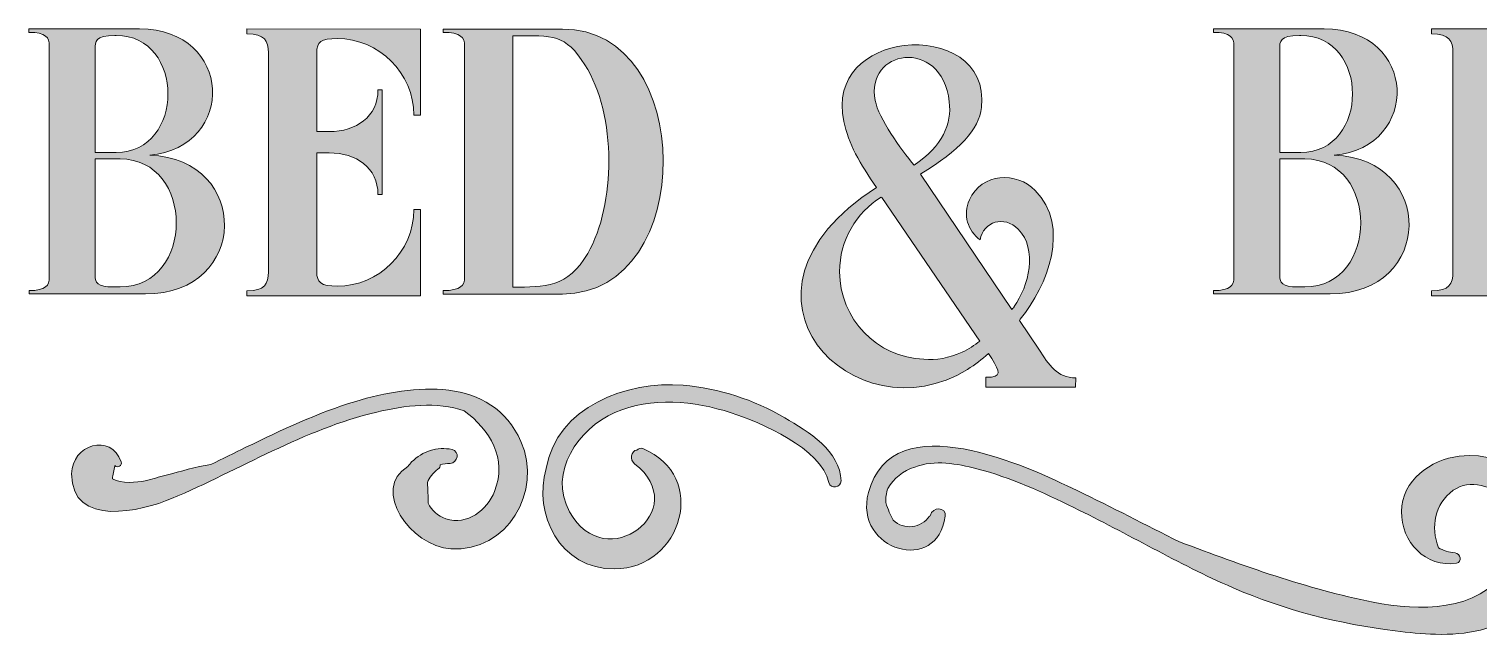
# Model space of a CAD drawing. Header units: inches. Extents: x 64 to 1016, y -813 to -268.
# Drawn here: x 103.7 to 518.8, y -811.9 to -638.3 of the extents above; entities that cross this region are included whole.
import ezdxf

# ---------------------------------------------------------------- set-up
doc = ezdxf.new("R2010")
doc.units = ezdxf.units.IN
doc.header["$MEASUREMENT"] = 0
doc.layers.add('Layer 1', color=7, linetype='Continuous')

# ---------------------------------------------------------------- blocks, each defined once
blk = doc.blocks.new('block 4')
at = {"layer": 'Layer 1', "true_color": 0x0c283d}
h = blk.add_hatch(color=158, dxfattribs=at)
h.dxf.hatch_style = 2
edge = h.paths.add_edge_path()
edge.add_spline(control_points=[(109.49, -709.37), (109.49, -709.37), (109.49, -643.11), (109.49, -643.11), (109.49, -640.73), (108.51, -639.25), (103.67, -639.25), (103.67, -639.25), (103.67, -638.27), (103.67, -638.27), (103.67, -638.27), (135.32, -638.27), (135.32, -638.27), (162.18, -638.27), (163.15, -672.01), (138.24, -674.46), (167.18, -675.51), (166.78, -714.2), (137.02, -714.2), (137.02, -714.2), (103.68, -714.2), (103.68, -714.2), (103.68, -714.2), (103.68, -713.23), (103.68, -713.23), (108.51, -713.23), (109.49, -711.74), (109.49, -709.37)], knot_values=[0, 0, 0, 0, 1, 1, 1, 2, 2, 2, 3, 3, 3, 4, 4, 4, 5, 5, 5, 6, 6, 6, 7, 7, 7, 8, 8, 8, 9, 9, 9, 9], degree=3, periodic=1)
edge = h.paths.add_edge_path()
edge.add_spline(control_points=[(128.61, -673.63), (148.4, -673.63), (148.4, -640.11), (128.61, -640.11), (128.61, -640.11), (128.29, -640.11), (128.29, -640.11), (122.52, -640.11), (122.6, -641.92), (122.6, -643.97), (122.6, -643.97), (122.6, -673.63), (122.6, -673.63), (122.6, -673.63), (128.61, -673.63), (128.61, -673.63)], knot_values=[0, 0, 0, 0, 1, 1, 1, 2, 2, 2, 3, 3, 3, 4, 4, 4, 5, 5, 5, 5], degree=3, periodic=1)
edge = h.paths.add_edge_path()
edge.add_spline(control_points=[(126.28, -712.2), (126.28, -712.2), (129.76, -712.2), (129.76, -712.2), (151.18, -712.2), (151.18, -675.5), (129.76, -675.5), (129.76, -675.5), (122.6, -675.5), (122.6, -675.5), (122.6, -675.5), (122.6, -708.43), (122.6, -708.43), (122.6, -710.21), (122.55, -711.8), (126.28, -712.2)], knot_values=[0, 0, 0, 0, 1, 1, 1, 2, 2, 2, 3, 3, 3, 4, 4, 4, 5, 5, 5, 5], degree=3, periodic=1)
h = blk.add_hatch(color=158, dxfattribs=at)
h.dxf.hatch_style = 2
edge = h.paths.add_edge_path()
edge.add_spline(control_points=[(215.74, -638.28), (215.74, -638.28), (215.74, -663.01), (215.74, -663.01), (215.74, -663.01), (213.84, -663.01), (213.84, -663.01), (213.84, -663.01), (213.84, -662.95), (213.84, -662.95), (213.84, -650.89), (203.97, -641.02), (191.9, -641.02), (187.31, -641.02), (186.06, -641.97), (186.06, -645.08), (186.06, -645.08), (186.06, -667.67), (186.06, -667.67), (186.06, -667.67), (189.63, -667.67), (189.63, -667.67), (197.3, -667.67), (203.58, -663.42), (203.58, -655.74), (203.58, -655.74), (203.58, -655.71), (203.58, -655.71), (203.58, -655.71), (204.79, -655.71), (204.79, -655.71), (204.79, -655.71), (204.79, -685.73), (204.79, -685.73), (204.79, -685.73), (203.58, -685.73), (203.58, -685.73), (203.58, -685.73), (203.58, -685.7), (203.58, -685.7), (203.58, -678.02), (197.3, -673.77), (189.63, -673.77), (189.63, -673.77), (186.06, -673.77), (186.06, -673.77), (186.06, -673.77), (186.06, -707.9), (186.06, -707.9), (186.06, -710.84), (187.31, -711.96), (191.9, -711.96), (203.97, -711.96), (213.84, -702.09), (213.84, -690.03), (213.84, -690.03), (213.84, -689.98), (213.84, -689.98), (213.84, -689.98), (215.74, -689.98), (215.74, -689.98), (215.74, -689.98), (215.74, -714.71), (215.74, -714.71), (215.74, -714.71), (166.08, -714.71), (166.08, -714.71), (166.08, -714.71), (166.08, -713.33), (166.08, -713.33), (171.18, -713.33), (172.21, -711.25), (172.21, -707.9), (172.21, -707.9), (172.21, -645.08), (172.21, -645.08), (172.21, -641.73), (171.18, -639.65), (166.08, -639.65), (166.08, -639.65), (166.08, -638.27), (166.08, -638.27), (166.08, -638.27), (215.74, -638.28), (215.74, -638.28)], knot_values=[0, 0, 0, 0, 1, 1, 1, 2, 2, 2, 3, 3, 3, 4, 4, 4, 5, 5, 5, 6, 6, 6, 7, 7, 7, 8, 8, 8, 9, 9, 9, 10, 10, 10, 11, 11, 11, 12, 12, 12, 13, 13, 13, 14, 14, 14, 15, 15, 15, 16, 16, 16, 17, 17, 17, 18, 18, 18, 19, 19, 19, 20, 20, 20, 21, 21, 21, 22, 22, 22, 23, 23, 23, 24, 24, 24, 25, 25, 25, 26, 26, 26, 27, 27, 27, 28, 28, 28, 28], degree=3, periodic=1)
h = blk.add_hatch(color=158, dxfattribs=at)
h.dxf.hatch_style = 2
edge = h.paths.add_edge_path()
edge.add_spline(control_points=[(228.37, -709.37), (228.37, -709.37), (228.37, -643.11), (228.37, -643.11), (228.37, -640.74), (227.34, -639.25), (222.24, -639.25), (222.24, -639.25), (222.24, -638.28), (222.24, -638.28), (222.24, -638.28), (256.39, -638.28), (256.39, -638.28), (275.54, -638.28), (285.17, -657.05), (285.27, -675.93), (285.38, -695.02), (275.75, -714.21), (256.39, -714.21), (256.39, -714.21), (242.09, -714.21), (242.09, -714.21), (242.09, -714.21), (222.24, -714.21), (222.24, -714.21), (222.24, -714.21), (222.24, -713.23), (222.24, -713.23), (227.34, -713.23), (228.37, -711.75), (228.37, -709.37)], knot_values=[0, 0, 0, 0, 1, 1, 1, 2, 2, 2, 3, 3, 3, 4, 4, 4, 5, 5, 5, 6, 6, 6, 7, 7, 7, 8, 8, 8, 9, 9, 9, 10, 10, 10, 10], degree=3, periodic=1)
edge = h.paths.add_edge_path()
edge.add_spline(control_points=[(242.22, -712.23), (251.22, -712.23), (258, -712.39), (263.63, -702.59), (267.7, -695.49), (269.72, -685.7), (269.68, -675.93), (269.63, -665.75), (267.35, -655.6), (262.83, -648.57), (257.09, -639.63), (254.06, -640.23), (242.22, -640.23), (242.22, -640.23), (242.22, -712.23), (242.22, -712.23)], knot_values=[0, 0, 0, 0, 1, 1, 1, 2, 2, 2, 3, 3, 3, 4, 4, 4, 5, 5, 5, 5], degree=3, periodic=1)
h = blk.add_hatch(color=158, dxfattribs=at)
h.dxf.hatch_style = 2
edge = h.paths.add_edge_path()
edge.add_spline(control_points=[(448.63, -709.37), (448.63, -709.37), (448.63, -643.11), (448.63, -643.11), (448.63, -640.73), (447.65, -639.25), (442.82, -639.25), (442.82, -639.25), (442.82, -638.27), (442.82, -638.27), (442.82, -638.27), (474.46, -638.27), (474.46, -638.27), (501.32, -638.27), (502.29, -672.01), (477.38, -674.46), (506.33, -675.51), (505.92, -714.2), (476.16, -714.2), (476.16, -714.2), (442.82, -714.2), (442.82, -714.2), (442.82, -714.2), (442.82, -713.23), (442.82, -713.23), (447.65, -713.23), (448.63, -711.74), (448.63, -709.37)], knot_values=[0, 0, 0, 0, 1, 1, 1, 2, 2, 2, 3, 3, 3, 4, 4, 4, 5, 5, 5, 6, 6, 6, 7, 7, 7, 8, 8, 8, 9, 9, 9, 9], degree=3, periodic=1)
edge = h.paths.add_edge_path()
edge.add_spline(control_points=[(467.75, -673.63), (487.54, -673.63), (487.54, -640.11), (467.75, -640.11), (467.75, -640.11), (467.43, -640.11), (467.43, -640.11), (461.67, -640.11), (461.75, -641.92), (461.75, -643.97), (461.75, -643.97), (461.75, -673.63), (461.75, -673.63), (461.75, -673.63), (467.75, -673.63), (467.75, -673.63)], knot_values=[0, 0, 0, 0, 1, 1, 1, 2, 2, 2, 3, 3, 3, 4, 4, 4, 5, 5, 5, 5], degree=3, periodic=1)
edge = h.paths.add_edge_path()
edge.add_spline(control_points=[(465.43, -712.2), (465.43, -712.2), (468.9, -712.2), (468.9, -712.2), (490.32, -712.2), (490.32, -675.5), (468.9, -675.5), (468.9, -675.5), (461.75, -675.5), (461.75, -675.5), (461.75, -675.5), (461.75, -708.43), (461.75, -708.43), (461.75, -710.21), (461.69, -711.8), (465.43, -712.2)], knot_values=[0, 0, 0, 0, 1, 1, 1, 2, 2, 2, 3, 3, 3, 4, 4, 4, 5, 5, 5, 5], degree=3, periodic=1)
h = blk.add_hatch(color=158, dxfattribs=at)
h.dxf.hatch_style = 2
edge = h.paths.add_edge_path()
edge.add_spline(control_points=[(511.35, -707.9), (511.35, -707.9), (511.35, -645.08), (511.35, -645.08), (511.35, -641.73), (510.32, -639.65), (505.22, -639.65), (505.22, -639.65), (505.22, -638.27), (505.22, -638.27), (505.22, -638.27), (538.62, -638.27), (538.62, -638.27), (564.2, -638.27), (567.54, -668.8), (548.64, -678.89), (547.55, -679.47), (546.17, -680.02), (544.66, -680.5), (544.66, -680.5), (544.87, -680.5), (544.87, -680.5), (544.87, -680.5), (559.49, -707.9), (559.49, -707.9), (561.58, -711.14), (563.47, -713.33), (569.55, -713.33), (569.55, -713.33), (569.55, -714.71), (569.55, -714.71), (569.55, -714.71), (542.51, -714.71), (542.51, -714.71), (542.51, -714.71), (542.51, -713.33), (542.51, -713.33), (545.94, -713.33), (546.36, -710.98), (544.59, -707.9), (544.59, -707.9), (530.58, -682.56), (530.58, -682.56), (530.58, -682.56), (525.2, -682.56), (525.2, -682.56), (525.2, -682.56), (525.2, -702.62), (525.2, -702.62), (525.2, -702.62), (525.2, -708.31), (525.2, -708.31), (525.21, -711.03), (525.4, -713.34), (531.2, -713.34), (531.2, -713.34), (531.2, -714.71), (531.2, -714.71), (531.2, -714.71), (505.22, -714.71), (505.22, -714.71), (505.22, -714.71), (505.22, -713.34), (505.22, -713.34), (510.32, -713.34), (511.35, -711.25), (511.35, -707.9)], knot_values=[0, 0, 0, 0, 1, 1, 1, 2, 2, 2, 3, 3, 3, 4, 4, 4, 5, 5, 5, 6, 6, 6, 7, 7, 7, 8, 8, 8, 9, 9, 9, 10, 10, 10, 11, 11, 11, 12, 12, 12, 13, 13, 13, 14, 14, 14, 15, 15, 15, 16, 16, 16, 17, 17, 17, 18, 18, 18, 19, 19, 19, 20, 20, 20, 21, 21, 21, 22, 22, 22, 22], degree=3, periodic=1)
edge = h.paths.add_edge_path()
edge.add_spline(control_points=[(531.54, -679.92), (552.42, -679.92), (552.43, -640.86), (531.54, -640.86), (531.54, -640.86), (531.2, -640.86), (531.2, -640.86), (525.12, -640.86), (525.2, -643.4), (525.2, -646.29), (525.2, -646.29), (525.2, -679.92), (525.2, -679.92), (525.2, -679.92), (531.54, -679.92), (531.54, -679.92)], knot_values=[0, 0, 0, 0, 1, 1, 1, 2, 2, 2, 3, 3, 3, 4, 4, 4, 5, 5, 5, 5], degree=3, periodic=1)
h = blk.add_hatch(color=158, dxfattribs=at)
h.dxf.hatch_style = 2
edge = h.paths.add_edge_path()
edge.add_spline(control_points=[(403.35, -738.26), (403.35, -738.26), (403.33, -740.91), (403.33, -740.91), (403.33, -740.91), (377.62, -740.91), (377.62, -740.91), (377.62, -740.91), (377.64, -738.08), (377.64, -738.08), (382.47, -738.11), (381.5, -736.5), (379.32, -732.68), (379.32, -732.68), (378.36, -731.28), (378.36, -731.28), (376.5, -732.94), (374.52, -734.47), (372.34, -735.82), (372.34, -735.82), (372.33, -735.82), (372.33, -735.82), (340.22, -755.8), (298.54, -714.46), (346.35, -683.67), (341.51, -676.93), (338.3, -671.08), (336.94, -664.75), (334.13, -651.64), (343.79, -644.28), (354.27, -643.02), (365.59, -641.67), (377.86, -647.43), (376.38, -660.78), (375.69, -667.04), (369.99, -673.09), (359.03, -679.82), (359.03, -679.82), (358.92, -679.91), (358.92, -679.91), (358.92, -679.91), (385.07, -718.61), (385.07, -718.61), (385.07, -718.61), (385.28, -718.39), (385.28, -718.39), (385.42, -718.24), (385.56, -718.07), (385.71, -717.89), (385.71, -717.89), (385.68, -717.81), (385.68, -717.81), (389.91, -711.97), (392.53, -701.36), (386.91, -695.63), (382.97, -691.61), (376.74, -693.4), (376.02, -698.72), (372.4, -696.11), (371, -691.47), (372.9, -687.26), (376.46, -679.42), (386.42, -679.07), (391.78, -684.55), (401.87, -694.85), (395.38, -711.79), (387.47, -721.45), (387.47, -721.45), (387.21, -721.77), (387.21, -721.77), (387.21, -721.77), (392.78, -730.01), (392.78, -730.01), (392.78, -730.01), (392.77, -730.01), (392.77, -730.01), (395.71, -734.57), (398.01, -738.23), (403.35, -738.26)], knot_values=[0, 0, 0, 0, 1, 1, 1, 2, 2, 2, 3, 3, 3, 4, 4, 4, 5, 5, 5, 6, 6, 6, 7, 7, 7, 8, 8, 8, 9, 9, 9, 10, 10, 10, 11, 11, 11, 12, 12, 12, 13, 13, 13, 14, 14, 14, 15, 15, 15, 16, 16, 16, 17, 17, 17, 18, 18, 18, 19, 19, 19, 20, 20, 20, 21, 21, 21, 22, 22, 22, 23, 23, 23, 24, 24, 24, 25, 25, 25, 26, 26, 26, 26], degree=3, periodic=1)
edge = h.paths.add_edge_path()
edge.add_spline(control_points=[(375.91, -727.69), (375.91, -727.69), (347.84, -686.6), (347.84, -686.6), (347.84, -686.6), (347.64, -686.47), (347.64, -686.47), (340.5, -690.9), (335.74, -698.81), (335.74, -707.83), (335.74, -721.36), (346.44, -732.39), (359.85, -732.92), (363.37, -733.19), (367.09, -732.59), (370.82, -730.89), (372.67, -730.01), (374.35, -728.91), (375.91, -727.69)], knot_values=[0, 0, 0, 0, 1, 1, 1, 2, 2, 2, 3, 3, 3, 4, 4, 4, 5, 5, 5, 6, 6, 6, 6], degree=3, periodic=1)
edge = h.paths.add_edge_path()
edge.add_spline(control_points=[(357.11, -677.32), (365.24, -671.83), (367.89, -665.37), (367.16, -659.17), (366.04, -649.68), (359.86, -645.94), (354.41, -646.47), (349.1, -646.98), (344.48, -651.53), (345.93, -658.75), (346.96, -663.89), (353.24, -672.7), (357.11, -677.32)], knot_values=[0, 0, 0, 0, 1, 1, 1, 2, 2, 2, 3, 3, 3, 4, 4, 4, 4], degree=3, periodic=1)
at = {"layer": 'Layer 1', "lineweight": 0}
for points, knots in [([(109.49, -709.37), (109.49, -709.37), (109.49, -643.11), (109.49, -643.11), (109.49, -640.73), (108.51, -639.25), (103.67, -639.25), (103.67, -639.25), (103.67, -638.27), (103.67, -638.27), (103.67, -638.27), (135.32, -638.27), (135.32, -638.27), (162.18, -638.27), (163.15, -672.01), (138.24, -674.46), (167.18, -675.51), (166.78, -714.2), (137.02, -714.2), (137.02, -714.2), (103.68, -714.2), (103.68, -714.2), (103.68, -714.2), (103.68, -713.23), (103.68, -713.23), (108.51, -713.23), (109.49, -711.74), (109.49, -709.37)], [0, 0, 0, 0, 1, 1, 1, 2, 2, 2, 3, 3, 3, 4, 4, 4, 5, 5, 5, 6, 6, 6, 7, 7, 7, 8, 8, 8, 9, 9, 9, 9]), ([(215.74, -638.28), (215.74, -638.28), (215.74, -663.01), (215.74, -663.01), (215.74, -663.01), (213.84, -663.01), (213.84, -663.01), (213.84, -663.01), (213.84, -662.95), (213.84, -662.95), (213.84, -650.89), (203.97, -641.02), (191.9, -641.02), (187.31, -641.02), (186.06, -641.97), (186.06, -645.08), (186.06, -645.08), (186.06, -667.67), (186.06, -667.67), (186.06, -667.67), (189.63, -667.67), (189.63, -667.67), (197.3, -667.67), (203.58, -663.42), (203.58, -655.74), (203.58, -655.74), (203.58, -655.71), (203.58, -655.71), (203.58, -655.71), (204.79, -655.71), (204.79, -655.71), (204.79, -655.71), (204.79, -685.73), (204.79, -685.73), (204.79, -685.73), (203.58, -685.73), (203.58, -685.73), (203.58, -685.73), (203.58, -685.7), (203.58, -685.7), (203.58, -678.02), (197.3, -673.77), (189.63, -673.77), (189.63, -673.77), (186.06, -673.77), (186.06, -673.77), (186.06, -673.77), (186.06, -707.9), (186.06, -707.9), (186.06, -710.84), (187.31, -711.96), (191.9, -711.96), (203.97, -711.96), (213.84, -702.09), (213.84, -690.03), (213.84, -690.03), (213.84, -689.98), (213.84, -689.98), (213.84, -689.98), (215.74, -689.98), (215.74, -689.98), (215.74, -689.98), (215.74, -714.71), (215.74, -714.71), (215.74, -714.71), (166.08, -714.71), (166.08, -714.71), (166.08, -714.71), (166.08, -713.33), (166.08, -713.33), (171.18, -713.33), (172.21, -711.25), (172.21, -707.9), (172.21, -707.9), (172.21, -645.08), (172.21, -645.08), (172.21, -641.73), (171.18, -639.65), (166.08, -639.65), (166.08, -639.65), (166.08, -638.27), (166.08, -638.27), (166.08, -638.27), (215.74, -638.28), (215.74, -638.28)], [0, 0, 0, 0, 1, 1, 1, 2, 2, 2, 3, 3, 3, 4, 4, 4, 5, 5, 5, 6, 6, 6, 7, 7, 7, 8, 8, 8, 9, 9, 9, 10, 10, 10, 11, 11, 11, 12, 12, 12, 13, 13, 13, 14, 14, 14, 15, 15, 15, 16, 16, 16, 17, 17, 17, 18, 18, 18, 19, 19, 19, 20, 20, 20, 21, 21, 21, 22, 22, 22, 23, 23, 23, 24, 24, 24, 25, 25, 25, 26, 26, 26, 27, 27, 27, 28, 28, 28, 28]), ([(228.37, -709.37), (228.37, -709.37), (228.37, -643.11), (228.37, -643.11), (228.37, -640.74), (227.34, -639.25), (222.24, -639.25), (222.24, -639.25), (222.24, -638.28), (222.24, -638.28), (222.24, -638.28), (256.39, -638.28), (256.39, -638.28), (275.54, -638.28), (285.17, -657.05), (285.27, -675.93), (285.38, -695.02), (275.75, -714.21), (256.39, -714.21), (256.39, -714.21), (242.09, -714.21), (242.09, -714.21), (242.09, -714.21), (222.24, -714.21), (222.24, -714.21), (222.24, -714.21), (222.24, -713.23), (222.24, -713.23), (227.34, -713.23), (228.37, -711.75), (228.37, -709.37)], [0, 0, 0, 0, 1, 1, 1, 2, 2, 2, 3, 3, 3, 4, 4, 4, 5, 5, 5, 6, 6, 6, 7, 7, 7, 8, 8, 8, 9, 9, 9, 10, 10, 10, 10]), ([(448.63, -709.37), (448.63, -709.37), (448.63, -643.11), (448.63, -643.11), (448.63, -640.73), (447.65, -639.25), (442.82, -639.25), (442.82, -639.25), (442.82, -638.27), (442.82, -638.27), (442.82, -638.27), (474.46, -638.27), (474.46, -638.27), (501.32, -638.27), (502.29, -672.01), (477.38, -674.46), (506.33, -675.51), (505.92, -714.2), (476.16, -714.2), (476.16, -714.2), (442.82, -714.2), (442.82, -714.2), (442.82, -714.2), (442.82, -713.23), (442.82, -713.23), (447.65, -713.23), (448.63, -711.74), (448.63, -709.37)], [0, 0, 0, 0, 1, 1, 1, 2, 2, 2, 3, 3, 3, 4, 4, 4, 5, 5, 5, 6, 6, 6, 7, 7, 7, 8, 8, 8, 9, 9, 9, 9]), ([(511.35, -707.9), (511.35, -707.9), (511.35, -645.08), (511.35, -645.08), (511.35, -641.73), (510.32, -639.65), (505.22, -639.65), (505.22, -639.65), (505.22, -638.27), (505.22, -638.27), (505.22, -638.27), (538.62, -638.27), (538.62, -638.27), (564.2, -638.27), (567.54, -668.8), (548.64, -678.89), (547.55, -679.47), (546.17, -680.02), (544.66, -680.5), (544.66, -680.5), (544.87, -680.5), (544.87, -680.5), (544.87, -680.5), (559.49, -707.9), (559.49, -707.9), (561.58, -711.14), (563.47, -713.33), (569.55, -713.33), (569.55, -713.33), (569.55, -714.71), (569.55, -714.71), (569.55, -714.71), (542.51, -714.71), (542.51, -714.71), (542.51, -714.71), (542.51, -713.33), (542.51, -713.33), (545.94, -713.33), (546.36, -710.98), (544.59, -707.9), (544.59, -707.9), (530.58, -682.56), (530.58, -682.56), (530.58, -682.56), (525.2, -682.56), (525.2, -682.56), (525.2, -682.56), (525.2, -702.62), (525.2, -702.62), (525.2, -702.62), (525.2, -708.31), (525.2, -708.31), (525.21, -711.03), (525.4, -713.34), (531.2, -713.34), (531.2, -713.34), (531.2, -714.71), (531.2, -714.71), (531.2, -714.71), (505.22, -714.71), (505.22, -714.71), (505.22, -714.71), (505.22, -713.34), (505.22, -713.34), (510.32, -713.34), (511.35, -711.25), (511.35, -707.9)], [0, 0, 0, 0, 1, 1, 1, 2, 2, 2, 3, 3, 3, 4, 4, 4, 5, 5, 5, 6, 6, 6, 7, 7, 7, 8, 8, 8, 9, 9, 9, 10, 10, 10, 11, 11, 11, 12, 12, 12, 13, 13, 13, 14, 14, 14, 15, 15, 15, 16, 16, 16, 17, 17, 17, 18, 18, 18, 19, 19, 19, 20, 20, 20, 21, 21, 21, 22, 22, 22, 22]), ([(128.61, -673.63), (148.4, -673.63), (148.4, -640.11), (128.61, -640.11), (128.61, -640.11), (128.29, -640.11), (128.29, -640.11), (122.52, -640.11), (122.6, -641.92), (122.6, -643.97), (122.6, -643.97), (122.6, -673.63), (122.6, -673.63), (122.6, -673.63), (128.61, -673.63), (128.61, -673.63)], [0, 0, 0, 0, 1, 1, 1, 2, 2, 2, 3, 3, 3, 4, 4, 4, 5, 5, 5, 5]), ([(242.22, -712.23), (251.22, -712.23), (258, -712.39), (263.63, -702.59), (267.7, -695.49), (269.72, -685.7), (269.68, -675.93), (269.63, -665.75), (267.35, -655.6), (262.83, -648.57), (257.09, -639.63), (254.06, -640.23), (242.22, -640.23), (242.22, -640.23), (242.22, -712.23), (242.22, -712.23)], [0, 0, 0, 0, 1, 1, 1, 2, 2, 2, 3, 3, 3, 4, 4, 4, 5, 5, 5, 5]), ([(403.35, -738.26), (403.35, -738.26), (403.33, -740.91), (403.33, -740.91), (403.33, -740.91), (377.62, -740.91), (377.62, -740.91), (377.62, -740.91), (377.64, -738.08), (377.64, -738.08), (382.47, -738.11), (381.5, -736.5), (379.32, -732.68), (379.32, -732.68), (378.36, -731.28), (378.36, -731.28), (376.5, -732.94), (374.52, -734.47), (372.34, -735.82), (372.34, -735.82), (372.33, -735.82), (372.33, -735.82), (340.22, -755.8), (298.54, -714.46), (346.35, -683.67), (341.51, -676.93), (338.3, -671.08), (336.94, -664.75), (334.13, -651.64), (343.79, -644.28), (354.27, -643.02), (365.59, -641.67), (377.86, -647.43), (376.38, -660.78), (375.69, -667.04), (369.99, -673.09), (359.03, -679.82), (359.03, -679.82), (358.92, -679.91), (358.92, -679.91), (358.92, -679.91), (385.07, -718.61), (385.07, -718.61), (385.07, -718.61), (385.28, -718.39), (385.28, -718.39), (385.42, -718.24), (385.56, -718.07), (385.71, -717.89), (385.71, -717.89), (385.68, -717.81), (385.68, -717.81), (389.91, -711.97), (392.53, -701.36), (386.91, -695.63), (382.97, -691.61), (376.74, -693.4), (376.02, -698.72), (372.4, -696.11), (371, -691.47), (372.9, -687.26), (376.46, -679.42), (386.42, -679.07), (391.78, -684.55), (401.87, -694.85), (395.38, -711.79), (387.47, -721.45), (387.47, -721.45), (387.21, -721.77), (387.21, -721.77), (387.21, -721.77), (392.78, -730.01), (392.78, -730.01), (392.78, -730.01), (392.77, -730.01), (392.77, -730.01), (395.71, -734.57), (398.01, -738.23), (403.35, -738.26)], [0, 0, 0, 0, 1, 1, 1, 2, 2, 2, 3, 3, 3, 4, 4, 4, 5, 5, 5, 6, 6, 6, 7, 7, 7, 8, 8, 8, 9, 9, 9, 10, 10, 10, 11, 11, 11, 12, 12, 12, 13, 13, 13, 14, 14, 14, 15, 15, 15, 16, 16, 16, 17, 17, 17, 18, 18, 18, 19, 19, 19, 20, 20, 20, 21, 21, 21, 22, 22, 22, 23, 23, 23, 24, 24, 24, 25, 25, 25, 26, 26, 26, 26]), ([(467.75, -673.63), (487.54, -673.63), (487.54, -640.11), (467.75, -640.11), (467.75, -640.11), (467.43, -640.11), (467.43, -640.11), (461.67, -640.11), (461.75, -641.92), (461.75, -643.97), (461.75, -643.97), (461.75, -673.63), (461.75, -673.63), (461.75, -673.63), (467.75, -673.63), (467.75, -673.63)], [0, 0, 0, 0, 1, 1, 1, 2, 2, 2, 3, 3, 3, 4, 4, 4, 5, 5, 5, 5]), ([(357.11, -677.32), (365.24, -671.83), (367.89, -665.37), (367.16, -659.17), (366.04, -649.68), (359.86, -645.94), (354.41, -646.47), (349.1, -646.98), (344.48, -651.53), (345.93, -658.75), (346.96, -663.89), (353.24, -672.7), (357.11, -677.32)], [0, 0, 0, 0, 1, 1, 1, 2, 2, 2, 3, 3, 3, 4, 4, 4, 4]), ([(126.28, -712.2), (126.28, -712.2), (129.76, -712.2), (129.76, -712.2), (151.18, -712.2), (151.18, -675.5), (129.76, -675.5), (129.76, -675.5), (122.6, -675.5), (122.6, -675.5), (122.6, -675.5), (122.6, -708.43), (122.6, -708.43), (122.6, -710.21), (122.55, -711.8), (126.28, -712.2)], [0, 0, 0, 0, 1, 1, 1, 2, 2, 2, 3, 3, 3, 4, 4, 4, 5, 5, 5, 5]), ([(465.43, -712.2), (465.43, -712.2), (468.9, -712.2), (468.9, -712.2), (490.32, -712.2), (490.32, -675.5), (468.9, -675.5), (468.9, -675.5), (461.75, -675.5), (461.75, -675.5), (461.75, -675.5), (461.75, -708.43), (461.75, -708.43), (461.75, -710.21), (461.69, -711.8), (465.43, -712.2)], [0, 0, 0, 0, 1, 1, 1, 2, 2, 2, 3, 3, 3, 4, 4, 4, 5, 5, 5, 5]), ([(375.91, -727.69), (375.91, -727.69), (347.84, -686.6), (347.84, -686.6), (347.84, -686.6), (347.64, -686.47), (347.64, -686.47), (340.5, -690.9), (335.74, -698.81), (335.74, -707.83), (335.74, -721.36), (346.44, -732.39), (359.85, -732.92), (363.37, -733.19), (367.09, -732.59), (370.82, -730.89), (372.67, -730.01), (374.35, -728.91), (375.91, -727.69)], [0, 0, 0, 0, 1, 1, 1, 2, 2, 2, 3, 3, 3, 4, 4, 4, 5, 5, 5, 6, 6, 6, 6])]:
    blk.add_open_spline(points, degree=3, knots=knots, dxfattribs=at)
blk = doc.blocks.new('block 6')
at = {"layer": 'Layer 1', "true_color": 0x0c283d}
h = blk.add_hatch(color=158, dxfattribs=at)
h.dxf.hatch_style = 2
edge = h.paths.add_edge_path()
edge.add_spline(control_points=[(144.5, -772.83), (136.05, -776.4), (115.86, -781.37), (115.88, -765.75), (115.88, -757.41), (127.18, -753.91), (130.07, -762.32), (130.41, -763.29), (128.95, -764.22), (128.26, -763.37), (127.91, -764.81), (127.71, -766.05), (127.57, -767.15), (130.07, -768.63), (134.65, -768.24), (136.9, -767.74), (138.93, -767.29), (140.92, -766.62), (142.93, -766.11), (147.15, -765.04), (151.38, -763.66), (155.7, -763.09), (159.07, -761.46), (162.42, -759.8), (165.8, -758.14), (175.99, -753.14), (186.32, -748.25), (197.22, -744.98), (213.52, -740.07), (236.17, -737.56), (244.51, -756.49), (250.78, -770.74), (240.65, -788.19), (224.46, -787.24), (212.95, -786.57), (201.44, -770.05), (212.12, -763.64), (212.5, -763.15), (212.87, -762.7), (213.23, -762.34), (216.26, -759.25), (220.56, -757.83), (224.8, -758.77), (227.1, -759.29), (226.45, -762.62), (224.27, -762.74), (223.28, -762.8), (222.31, -762.91), (221.39, -763.15), (221.41, -763.6), (221.25, -764.08), (220.74, -764.43), (219.26, -765.46), (218.29, -766.78), (217.76, -768.2), (217.84, -770.17), (217.92, -772.14), (218, -774.13), (218.9, -776.14), (220.64, -777.84), (223.04, -778.63), (229.14, -780.58), (234.81, -776.2), (236.96, -770.76), (240.71, -761.4), (235.66, -753.06), (228.23, -747.64), (220.58, -744.99), (211.16, -746.14), (203.23, -748.03), (182.41, -752.98), (164.04, -764.57), (144.5, -772.83)], knot_values=[0, 0, 0, 0, 1, 1, 1, 2, 2, 2, 3, 3, 3, 4, 4, 4, 5, 5, 5, 6, 6, 6, 7, 7, 7, 8, 8, 8, 9, 9, 9, 10, 10, 10, 11, 11, 11, 12, 12, 12, 13, 13, 13, 14, 14, 14, 15, 15, 15, 16, 16, 16, 17, 17, 17, 18, 18, 18, 19, 19, 19, 20, 20, 20, 21, 21, 21, 22, 22, 22, 23, 23, 23, 24, 24, 24, 24], degree=3, periodic=1)
h = blk.add_hatch(color=158, dxfattribs=at)
h.dxf.hatch_style = 2
edge = h.paths.add_edge_path()
edge.add_spline(control_points=[(271.36, -792.98), (255.55, -793.12), (247.94, -777.17), (251.75, -764.25), (254.7, -746.57), (274.83, -738.98), (290.98, -740.36), (301.21, -741.23), (311.16, -744.48), (320.02, -749.67), (326.76, -753.61), (335.96, -759.21), (336.16, -767.76), (336.2, -769.72), (333.14, -770.19), (332.71, -768.24), (330.52, -758.4), (313.17, -751.01), (304.68, -748.25), (294.09, -744.82), (281.85, -743.58), (271.44, -748.17), (260.95, -752.82), (252.18, -765.26), (258.43, -776.6), (268.82, -795.42), (293.97, -775.85), (277.06, -762.89), (275.6, -761.79), (276.03, -759.11), (277.71, -758.91), (278.12, -758.48), (278.7, -758.24), (279.39, -758.52), (298.33, -766.21), (290.78, -792.82), (271.36, -792.98)], knot_values=[0, 0, 0, 0, 1, 1, 1, 2, 2, 2, 3, 3, 3, 4, 4, 4, 5, 5, 5, 6, 6, 6, 7, 7, 7, 8, 8, 8, 9, 9, 9, 10, 10, 10, 11, 11, 11, 12, 12, 12, 12], degree=3, periodic=1)
h = blk.add_hatch(color=158, dxfattribs=at)
h.dxf.hatch_style = 2
edge = h.paths.add_edge_path()
edge.add_spline(control_points=[(352.64, -787.08), (346.83, -785.37), (341.78, -779.4), (344.01, -771.1), (350.95, -745.29), (389.76, -763.8), (403.76, -770.52), (413.73, -775.33), (423.39, -780.42), (433.09, -785.23), (451.21, -792.07), (469.52, -798.71), (488.51, -802.48), (501.72, -805.1), (518.28, -805.46), (526.89, -793.04), (528.96, -790.06), (530.04, -786.69), (530.08, -783.3), (530.08, -783.3), (535.05, -783.53), (535.05, -783.53), (535.05, -786.14), (534.6, -788.74), (533.69, -791.14), (533.69, -791.14), (533.99, -790.79), (533.99, -790.79), (534.32, -790.14), (534.66, -789.47), (534.97, -788.8), (535.13, -787.48), (535.21, -786.08), (535.15, -784.58), (535.15, -784.58), (539.41, -784.3), (539.41, -784.3), (539.82, -791.78), (537.18, -799.48), (530.72, -804.88), (523.87, -810.58), (515.1, -811.92), (506.39, -811.71), (502.47, -811.61), (498.54, -811.21), (494.82, -810.74), (478.67, -808.71), (463.2, -804.85), (448.23, -798.32), (432.7, -791.54), (418.09, -782.83), (402.85, -775.41), (393.94, -771.06), (384.7, -766.76), (375.06, -764.29), (369.32, -762.84), (363.05, -761.63), (357.29, -763.78), (353.84, -764.93), (351.26, -767), (349.53, -769.95), (349.13, -771.25), (348.9, -772.63), (348.94, -773.95), (349.63, -775.95), (350.33, -777.62), (351.04, -778.98), (354.22, -782.08), (359.09, -781.21), (361.51, -777.84), (361.59, -777.76), (361.67, -777.7), (361.75, -777.62), (362.3, -775.14), (366.32, -775.18), (365.99, -777.84), (364.92, -786.29), (358.4, -788.76), (352.64, -787.08)], knot_values=[0, 0, 0, 0, 1, 1, 1, 2, 2, 2, 3, 3, 3, 4, 4, 4, 5, 5, 5, 6, 6, 6, 7, 7, 7, 8, 8, 8, 9, 9, 9, 10, 10, 10, 11, 11, 11, 12, 12, 12, 13, 13, 13, 14, 14, 14, 15, 15, 15, 16, 16, 16, 17, 17, 17, 18, 18, 18, 19, 19, 19, 20, 20, 20, 21, 21, 21, 22, 22, 22, 23, 23, 23, 24, 24, 24, 25, 25, 25, 26, 26, 26, 26], degree=3, periodic=1)
h = blk.add_hatch(color=158, dxfattribs=at)
h.dxf.hatch_style = 2
edge = h.paths.add_edge_path()
edge.add_spline(control_points=[(512.34, -791.34), (503.67, -792.76), (496.45, -785.21), (496.61, -776.52), (496.75, -767.65), (504.91, -761.67), (513.13, -760.67), (528.53, -758.79), (538.66, -771.19), (539.41, -784.3), (539.41, -784.3), (535.15, -784.58), (535.15, -784.58), (535.13, -784.24), (535.09, -783.89), (535.05, -783.53), (535.05, -783.53), (530.08, -783.3), (530.08, -783.3), (530.1, -779.69), (528.92, -776.12), (526.4, -773.09), (523.18, -769.24), (515.97, -767.09), (511.45, -770.46), (506.09, -774.49), (504.97, -780.93), (507.18, -786.91), (508.58, -787.69), (510.19, -788.23), (511.95, -788.38), (513.5, -788.52), (514.16, -791.05), (512.34, -791.34)], knot_values=[0, 0, 0, 0, 1, 1, 1, 2, 2, 2, 3, 3, 3, 4, 4, 4, 5, 5, 5, 6, 6, 6, 7, 7, 7, 8, 8, 8, 9, 9, 9, 10, 10, 10, 11, 11, 11, 11], degree=3, periodic=1)
at = {"layer": 'Layer 1', "lineweight": 0}
for points, knots in [([(144.5, -772.83), (136.05, -776.4), (115.86, -781.37), (115.88, -765.75), (115.88, -757.41), (127.18, -753.91), (130.07, -762.32), (130.41, -763.29), (128.95, -764.22), (128.26, -763.37), (127.91, -764.81), (127.71, -766.05), (127.57, -767.15), (130.07, -768.63), (134.65, -768.24), (136.9, -767.74), (138.93, -767.29), (140.92, -766.62), (142.93, -766.11), (147.15, -765.04), (151.38, -763.66), (155.7, -763.09), (159.07, -761.46), (162.42, -759.8), (165.8, -758.14), (175.99, -753.14), (186.32, -748.25), (197.22, -744.98), (213.52, -740.07), (236.17, -737.56), (244.51, -756.49), (250.78, -770.74), (240.65, -788.19), (224.46, -787.24), (212.95, -786.57), (201.44, -770.05), (212.12, -763.64), (212.5, -763.15), (212.87, -762.7), (213.23, -762.34), (216.26, -759.25), (220.56, -757.83), (224.8, -758.77), (227.1, -759.29), (226.45, -762.62), (224.27, -762.74), (223.28, -762.8), (222.31, -762.91), (221.39, -763.15), (221.41, -763.6), (221.25, -764.08), (220.74, -764.43), (219.26, -765.46), (218.29, -766.78), (217.76, -768.2), (217.84, -770.17), (217.92, -772.14), (218, -774.13), (218.9, -776.14), (220.64, -777.84), (223.04, -778.63), (229.14, -780.58), (234.81, -776.2), (236.96, -770.76), (240.71, -761.4), (235.66, -753.06), (228.23, -747.64), (220.58, -744.99), (211.16, -746.14), (203.23, -748.03), (182.41, -752.98), (164.04, -764.57), (144.5, -772.83)], [0, 0, 0, 0, 1, 1, 1, 2, 2, 2, 3, 3, 3, 4, 4, 4, 5, 5, 5, 6, 6, 6, 7, 7, 7, 8, 8, 8, 9, 9, 9, 10, 10, 10, 11, 11, 11, 12, 12, 12, 13, 13, 13, 14, 14, 14, 15, 15, 15, 16, 16, 16, 17, 17, 17, 18, 18, 18, 19, 19, 19, 20, 20, 20, 21, 21, 21, 22, 22, 22, 23, 23, 23, 24, 24, 24, 24]), ([(271.36, -792.98), (255.55, -793.12), (247.94, -777.17), (251.75, -764.25), (254.7, -746.57), (274.83, -738.98), (290.98, -740.36), (301.21, -741.23), (311.16, -744.48), (320.02, -749.67), (326.76, -753.61), (335.96, -759.21), (336.16, -767.76), (336.2, -769.72), (333.14, -770.19), (332.71, -768.24), (330.52, -758.4), (313.17, -751.01), (304.68, -748.25), (294.09, -744.82), (281.85, -743.58), (271.44, -748.17), (260.95, -752.82), (252.18, -765.26), (258.43, -776.6), (268.82, -795.42), (293.97, -775.85), (277.06, -762.89), (275.6, -761.79), (276.03, -759.11), (277.71, -758.91), (278.12, -758.48), (278.7, -758.24), (279.39, -758.52), (298.33, -766.21), (290.78, -792.82), (271.36, -792.98)], [0, 0, 0, 0, 1, 1, 1, 2, 2, 2, 3, 3, 3, 4, 4, 4, 5, 5, 5, 6, 6, 6, 7, 7, 7, 8, 8, 8, 9, 9, 9, 10, 10, 10, 11, 11, 11, 12, 12, 12, 12]), ([(352.64, -787.08), (346.83, -785.37), (341.78, -779.4), (344.01, -771.1), (350.95, -745.29), (389.76, -763.8), (403.76, -770.52), (413.73, -775.33), (423.39, -780.42), (433.09, -785.23), (451.21, -792.07), (469.52, -798.71), (488.51, -802.48), (501.72, -805.1), (518.28, -805.46), (526.89, -793.04), (528.96, -790.06), (530.04, -786.69), (530.08, -783.3), (530.08, -783.3), (535.05, -783.53), (535.05, -783.53), (535.05, -786.14), (534.6, -788.74), (533.69, -791.14), (533.69, -791.14), (533.99, -790.79), (533.99, -790.79), (534.32, -790.14), (534.66, -789.47), (534.97, -788.8), (535.13, -787.48), (535.21, -786.08), (535.15, -784.58), (535.15, -784.58), (539.41, -784.3), (539.41, -784.3), (539.82, -791.78), (537.18, -799.48), (530.72, -804.88), (523.87, -810.58), (515.1, -811.92), (506.39, -811.71), (502.47, -811.61), (498.54, -811.21), (494.82, -810.74), (478.67, -808.71), (463.2, -804.85), (448.23, -798.32), (432.7, -791.54), (418.09, -782.83), (402.85, -775.41), (393.94, -771.06), (384.7, -766.76), (375.06, -764.29), (369.32, -762.84), (363.05, -761.63), (357.29, -763.78), (353.84, -764.93), (351.26, -767), (349.53, -769.95), (349.13, -771.25), (348.9, -772.63), (348.94, -773.95), (349.63, -775.95), (350.33, -777.62), (351.04, -778.98), (354.22, -782.08), (359.09, -781.21), (361.51, -777.84), (361.59, -777.76), (361.67, -777.7), (361.75, -777.62), (362.3, -775.14), (366.32, -775.18), (365.99, -777.84), (364.92, -786.29), (358.4, -788.76), (352.64, -787.08)], [0, 0, 0, 0, 1, 1, 1, 2, 2, 2, 3, 3, 3, 4, 4, 4, 5, 5, 5, 6, 6, 6, 7, 7, 7, 8, 8, 8, 9, 9, 9, 10, 10, 10, 11, 11, 11, 12, 12, 12, 13, 13, 13, 14, 14, 14, 15, 15, 15, 16, 16, 16, 17, 17, 17, 18, 18, 18, 19, 19, 19, 20, 20, 20, 21, 21, 21, 22, 22, 22, 23, 23, 23, 24, 24, 24, 25, 25, 25, 26, 26, 26, 26]), ([(512.34, -791.34), (503.67, -792.76), (496.45, -785.21), (496.61, -776.52), (496.75, -767.65), (504.91, -761.67), (513.13, -760.67), (528.53, -758.79), (538.66, -771.19), (539.41, -784.3), (539.41, -784.3), (535.15, -784.58), (535.15, -784.58), (535.13, -784.24), (535.09, -783.89), (535.05, -783.53), (535.05, -783.53), (530.08, -783.3), (530.08, -783.3), (530.1, -779.69), (528.92, -776.12), (526.4, -773.09), (523.18, -769.24), (515.97, -767.09), (511.45, -770.46), (506.09, -774.49), (504.97, -780.93), (507.18, -786.91), (508.58, -787.69), (510.19, -788.23), (511.95, -788.38), (513.5, -788.52), (514.16, -791.05), (512.34, -791.34)], [0, 0, 0, 0, 1, 1, 1, 2, 2, 2, 3, 3, 3, 4, 4, 4, 5, 5, 5, 6, 6, 6, 7, 7, 7, 8, 8, 8, 9, 9, 9, 10, 10, 10, 11, 11, 11, 11])]:
    blk.add_open_spline(points, degree=3, knots=knots, dxfattribs=at)
blk = doc.blocks.new('block 2')
at = {"layer": 'Layer 1'}
for name in ['block 4', 'block 6']:
    blk.add_blockref(name, (0, 0), dxfattribs=at)

msp = doc.modelspace()

# ---------------------------------------------------------------- block references
at = {"layer": 'Layer 1'}
msp.add_blockref('block 2', (0, 0), dxfattribs=at)

doc.saveas('drawing.dxf')
